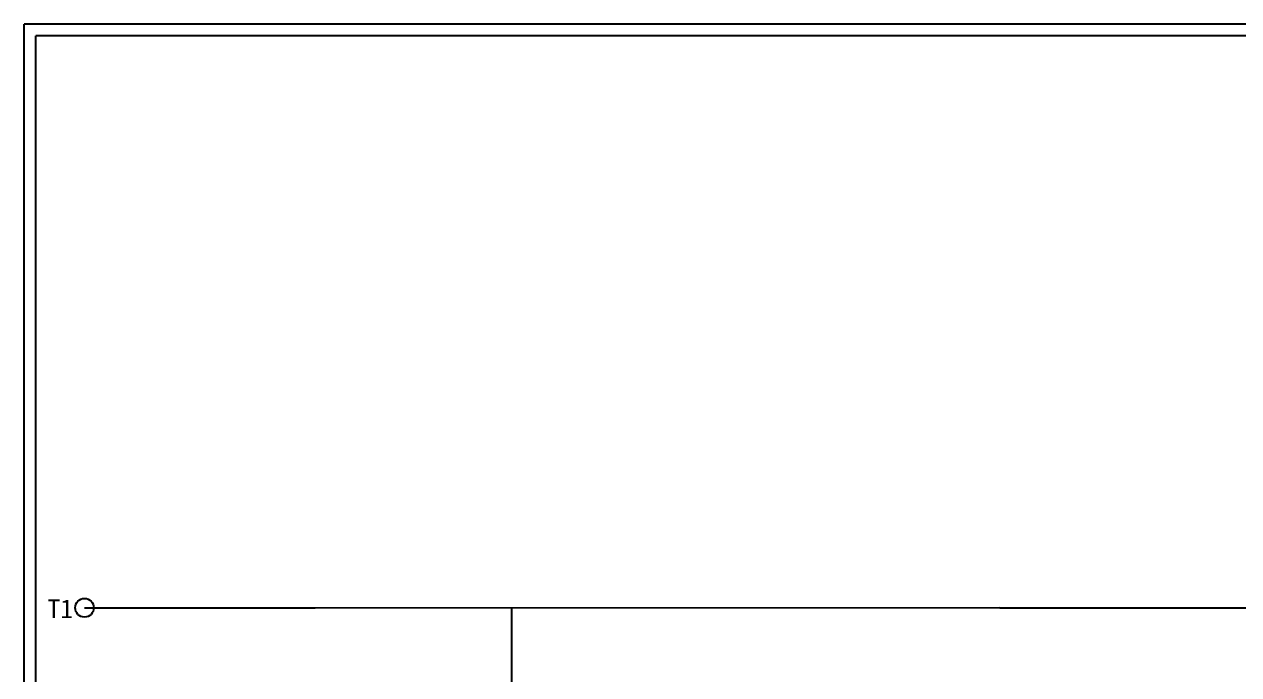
# Model space of a CAD drawing. Extents: x 10 to 297, y 3 to 207.
# Drawn here: x 10 to 139.9, y 137.3 to 207 of the extents above; entities that cross this region are included whole.
import ezdxf

# ---------------------------------------------------------------- set-up
doc = ezdxf.new("R2010")
doc.units = 0
doc.layers.get('0').update_dxf_attribs({"linetype": 'CONTINUOUS'})
doc.layers.add('圖框層', color=7, linetype='CONTINUOUS')
doc.layers.add('標尺寸層', color=3, linetype='CONTINUOUS')
doc.styles.add('STSL', font='kaiu.ttf')

msp = doc.modelspace()

# ---------------------------------------------------------------- linework, layer by layer
msp.add_line((62.1, 144.49), (62.11, 120.56))
at = {"layer": '圖框層', "color": 7}
for p, q in [((297, 206.97), (10, 206.97)), ((10, 3), (10, 206.97)), ((295.75, 205.72), (11.25, 205.72)), ((11.25, 4.25), (11.25, 205.72))]:
    msp.add_line(p, q, dxfattribs=at)
at = {"layer": '標尺寸層', "color": 7}
for p, q in [((41.11, 144.46), (16.44, 144.46)), ((114.35, 144.49), (41.11, 144.46)), ((114.35, 144.49), (289.88, 144.49))]:
    msp.add_line(p, q, dxfattribs=at)
msp.add_circle((16.44, 144.5), 1, dxfattribs=at)

# ---------------------------------------------------------------- texts
at = {"layer": '圖框層', "color": 4, "style": 'STSL'}
msp.add_text('T1', height=2, dxfattribs=at).set_placement((12.49, 143.39))

doc.saveas('drawing.dxf')
